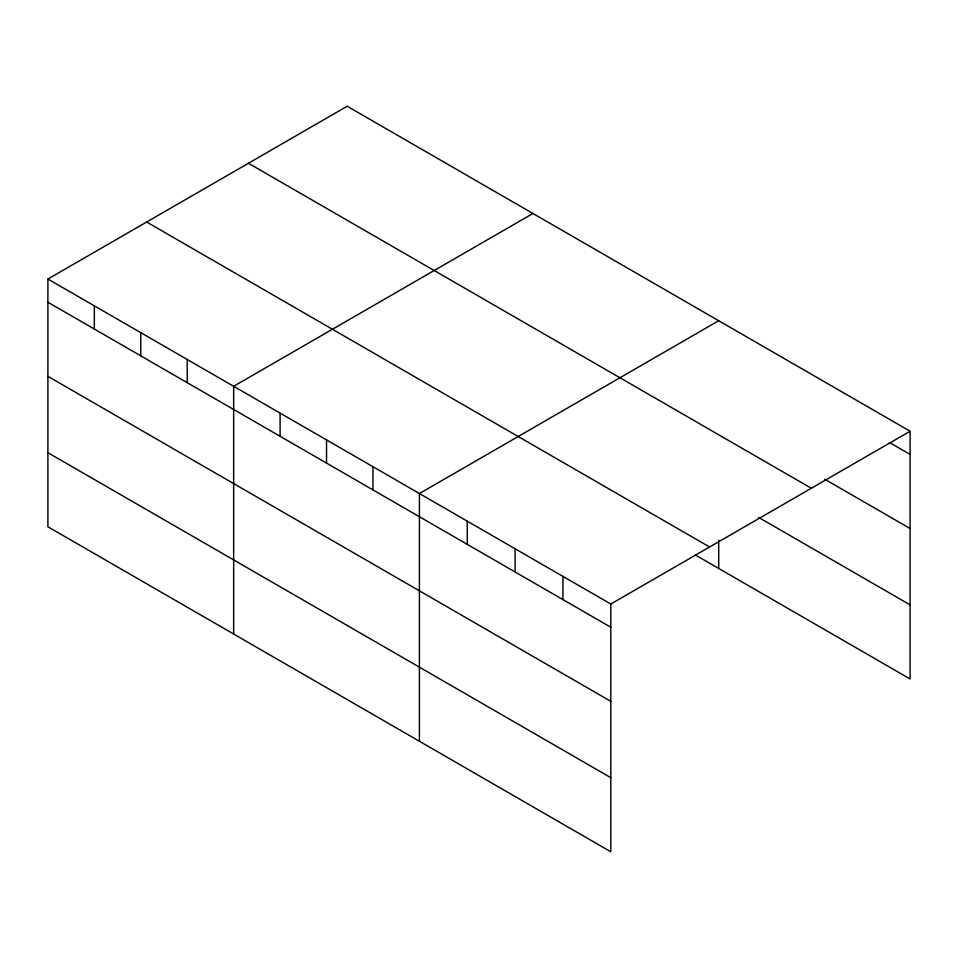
<?xml version="1.0" encoding="UTF-8"?>
<svg xmlns="http://www.w3.org/2000/svg" width="958" height="958" viewBox="0 0 958 958"><rect width="100%" height="100%" fill="white"/><g stroke="black" fill="none" stroke-linecap="round" stroke-linejoin="round"><path stroke-width="1.44" d="M610.797 701.316L610.797 604.031L47.9 279.041L47.9 526.768L610.797 851.758L610.797 701.316L47.9 376.338M695.496 555.053L910.1 678.959L910.1 431.232L347.203 106.242L47.9 279.041M532.959 213.49L233.656 386.29L233.656 634.016M718.716 320.726L419.412 493.538L419.412 741.264M610.797 604.031L910.1 431.232M889.407 442.476L910.1 454.427M824.754 479.239L910.1 528.517M248.433 163.267L811.33 488.257M758.808 517.512L910.1 604.857M146.67 222.017L709.567 547.006M47.9 302.237L610.797 627.227M47.9 452.679L610.797 777.656M718.716 540.3L718.716 568.465M562.945 576.405L562.945 599.6M515.105 548.778L515.105 571.974M467.253 521.164L467.253 544.36M372.973 466.726L372.973 489.921M326.534 439.914L326.534 463.109M280.095 413.102L280.095 436.297M187.217 359.478L187.217 382.673M140.778 332.666L140.778 355.861M94.339 305.853L94.339 329.049"/></g></svg>
